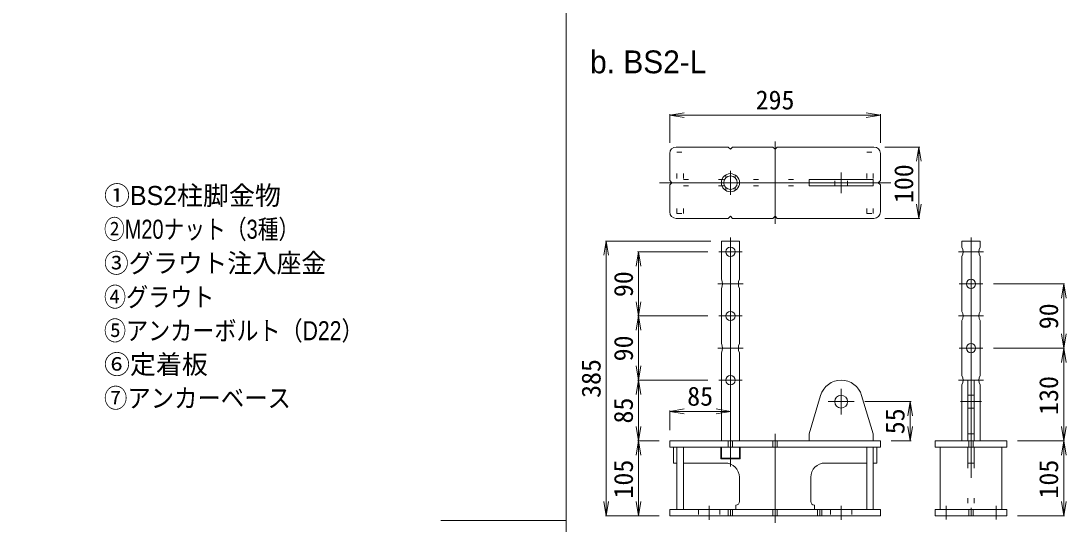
# Model space of a CAD drawing. Units: millimetres at full size. Extents: x -2994 to 2994, y -2281 to 2281.
# Drawn here: x -1975 to -511, y -58 to 647 of the extents above; entities that cross this region are included whole.
import ezdxf
from ezdxf.enums import TextEntityAlignment as Align

# ---------------------------------------------------------------- set-up
doc = ezdxf.new("R2010")
doc.units = ezdxf.units.MM
doc.header["$LTSCALE"] = 28.063
for name, pattern in [('CHAIN', [18.5, 12, -1.5, 3.5, -1.5]), ('DOTTED', [1.75, 0.25, -1.5]), ('LONG_DASHED_DOTTED', [15.25, 12, -1.5, 0.25, -1.5]), ('USER1', [50, 25, -25])]:
    doc.linetypes.add(name, pattern=pattern)
for name, color, linetype, lineweight in [('1-0_0', 4, 'Continuous', 9), ('1-3__0-6_DOT', 4, 'USER1', 9), ('1-6__0-A_00_WAKU', 5, 'Continuous', 20), ('1-A__4-0_', 2, 'Continuous', 15)]:
    doc.layers.add(name, color=color, linetype=linetype, lineweight=lineweight)
doc.styles.add('ＭＳ ゴシック', font='')
doc.styles.add('ＭＳ Ｐゴシック', font='')
doc.styles.get('ＭＳ ゴシック').set_extended_font_data('MS Gothic')
doc.styles.get('ＭＳ Ｐゴシック').set_extended_font_data('MS PGothic')

msp = doc.modelspace()

# ---------------------------------------------------------------- linework, layer by layer
at = {"layer": '1-0_0'}
for p, q in [((-1066.34, 515.41), (-1046.34, 518.74)), ((-1066.34, 476.6), (-1066.34, 516.66)), ((-1066.34, 515.41), (-1046.34, 512.07)), ((-1066.34, 515.41), (-771.34, 515.41)), ((-771.34, 515.41), (-791.34, 518.74)), ((-771.34, 515.41), (-791.34, 512.07)), ((-771.34, 476.6), (-771.34, 516.66)), ((-765.34, 470.6), (-716.32, 470.6)), ((-717.57, 470.6), (-720.9, 450.6)), ((-717.57, 470.6), (-714.24, 450.6)), ((-717.57, 370.6), (-717.57, 470.6)), ((-717.57, 370.6), (-720.9, 390.6)), ((-717.57, 370.6), (-714.24, 390.6)), ((-765.34, 370.6), (-716.32, 370.6)), ((-1155.33, 338.86), (-1158.66, 318.86)), ((-1009.04, 338.86), (-1156.58, 338.86)), ((-1155.33, 338.86), (-1151.99, 318.86)), ((-1155.33, -46.14), (-1155.33, 338.86)), ((-1110.12, 323.86), (-1113.45, 303.86)), ((-1012.84, 323.86), (-1111.37, 323.86)), ((-1110.12, 323.86), (-1106.79, 303.86)), ((-1110.12, 233.86), (-1110.12, 323.86)), ((-612.97, 278.86), (-513.4, 278.86)), ((-514.65, 278.86), (-517.98, 258.86)), ((-514.65, 278.86), (-511.31, 258.86)), ((-514.65, 188.86), (-514.65, 278.86)), ((-1110.12, 233.86), (-1113.45, 253.86)), ((-1110.12, 233.86), (-1106.79, 253.86)), ((-1110.12, 233.86), (-1113.45, 213.86)), ((-1012.84, 233.86), (-1111.37, 233.86)), ((-1012.84, 233.86), (-1111.37, 233.86)), ((-1110.12, 233.86), (-1106.79, 213.86)), ((-1110.12, 143.86), (-1110.12, 233.86)), ((-514.65, 188.86), (-517.98, 208.86)), ((-514.65, 188.86), (-511.31, 208.86)), ((-612.97, 188.86), (-513.4, 188.86)), ((-612.97, 188.86), (-513.4, 188.86)), ((-514.65, 188.86), (-517.98, 168.86)), ((-514.65, 188.86), (-511.31, 168.86)), ((-514.65, 58.86), (-514.65, 188.86)), ((-1110.12, 143.86), (-1113.45, 163.86)), ((-1110.12, 143.86), (-1106.79, 163.86)), ((-1110.12, 143.86), (-1113.45, 123.86)), ((-1012.84, 143.86), (-1111.37, 143.86)), ((-1012.84, 143.86), (-1111.37, 143.86)), ((-1110.12, 143.86), (-1106.79, 123.86)), ((-1110.12, 58.86), (-1110.12, 143.86)), ((-1066.34, 100.25), (-1046.34, 103.58)), ((-981.34, 100.25), (-1001.34, 103.58)), ((-793.18, 113.86), (-728.44, 113.86)), ((-729.69, 113.86), (-733.02, 93.86)), ((-729.69, 113.86), (-726.35, 93.86)), ((-729.69, 58.86), (-729.69, 113.86)), ((-1066.34, 73.86), (-1066.34, 101.5)), ((-1066.34, 100.25), (-1046.34, 96.91)), ((-1066.34, 100.25), (-981.34, 100.25)), ((-981.34, 100.25), (-1001.34, 96.91)), ((-981.34, 73.86), (-981.34, 101.5)), ((-1110.12, 58.86), (-1113.45, 78.86)), ((-1110.12, 58.86), (-1106.79, 78.86)), ((-729.69, 58.86), (-733.02, 78.86)), ((-729.69, 58.86), (-726.35, 78.86)), ((-514.65, 58.86), (-517.98, 78.86)), ((-514.65, 58.86), (-511.31, 78.86)), ((-1110.12, 58.86), (-1113.45, 38.86)), ((-1081.34, 58.86), (-1111.37, 58.86)), ((-1081.34, 58.86), (-1111.37, 58.86)), ((-1110.12, 58.86), (-1106.79, 38.86)), ((-1110.12, -46.14), (-1110.12, 58.86)), ((-756.34, 58.86), (-728.44, 58.86)), ((-579.47, 58.86), (-513.4, 58.86)), ((-579.47, 58.86), (-513.4, 58.86)), ((-514.65, 58.86), (-517.98, 38.86)), ((-514.65, 58.86), (-511.31, 38.86)), ((-514.65, -46.14), (-514.65, 58.86)), ((-1155.33, -46.14), (-1158.66, -26.14)), ((-1155.33, -46.14), (-1151.99, -26.14)), ((-1110.12, -46.14), (-1113.45, -26.14)), ((-1110.12, -46.14), (-1106.79, -26.14)), ((-514.65, -46.14), (-517.98, -26.14)), ((-514.65, -46.14), (-511.31, -26.14)), ((-1081.34, -46.14), (-1156.58, -46.14)), ((-1081.34, -46.14), (-1111.37, -46.14)), ((-579.47, -46.14), (-513.4, -46.14))]:
    msp.add_line(p, q, dxfattribs=at)
at = {"layer": '1-3__0-6_DOT'}
msp.add_line((-2790, -52.58), (-1211.37, -52.58), dxfattribs=at)
at = {"layer": '1-6__0-A_00_WAKU'}
msp.add_line((-1211.37, -1670), (-1211.37, 1655), dxfattribs=at)
at = {"layer": '1-A__4-0_'}
for p, q in [((-1057.34, 470.6), (-984.34, 470.6)), ((-984.34, 470.6), (-981.34, 467.6)), ((-981.34, 467.6), (-978.34, 470.6)), ((-978.34, 470.6), (-921.84, 470.6)), ((-915.84, 470.6), (-780.34, 470.6)), ((-1066.34, 423.6), (-1066.34, 461.6)), ((-771.34, 423.6), (-771.34, 461.6)), ((-987.84, 427.53), (-987.84, 431.51)), ((-974.84, 427.53), (-974.84, 431.51)), ((-871.34, 416.1), (-871.34, 425.1)), ((-1066.34, 423.6), (-1063.34, 420.6)), ((-1063.34, 420.6), (-1066.34, 417.6)), ((-1066.34, 379.6), (-1066.34, 417.6)), ((-987.84, 409.69), (-987.84, 413.67)), ((-974.84, 409.69), (-974.84, 413.67)), ((-871.34, 416.1), (-781.34, 416.1)), ((-771.34, 379.6), (-771.34, 417.6)), ((-1057.34, 370.6), (-984.34, 370.6)), ((-984.34, 370.6), (-981.34, 373.6)), ((-981.34, 373.6), (-978.34, 370.6)), ((-978.34, 370.6), (-921.84, 370.6)), ((-915.84, 370.6), (-780.34, 370.6)), ((-994.04, 338.86), (-968.64, 338.86)), ((-994.04, 285.36), (-994.04, 338.86)), ((-972.44, 338.86), (-994.04, 338.86)), ((-968.64, 285.36), (-968.64, 338.86)), ((-657.17, 330.36), (-657.17, 338.86)), ((-657.17, 338.86), (-631.77, 338.86)), ((-631.77, 330.36), (-631.77, 338.86)), ((-657.17, 240.36), (-657.17, 317.36)), ((-631.77, 240.36), (-631.77, 317.36)), ((-994.04, 195.36), (-994.04, 272.36)), ((-968.64, 195.36), (-968.64, 272.36)), ((-657.17, 150.36), (-657.17, 227.36)), ((-631.77, 150.36), (-631.77, 227.36)), ((-994.04, 58.86), (-994.04, 182.36)), ((-968.64, 58.86), (-968.64, 182.36)), ((-657.17, 58.86), (-657.17, 137.36)), ((-648.97, 143.86), (-639.97, 143.86)), ((-648.97, 143.86), (-648.97, 58.86)), ((-639.97, 143.86), (-639.97, 58.86)), ((-631.77, 58.86), (-631.77, 137.36)), ((-871.34, 68.86), (-855.04, 122.57)), ((-781.34, 68.86), (-797.63, 122.57)), ((-648.97, 122.86), (-639.97, 122.86)), ((-648.97, 104.86), (-639.97, 104.86)), ((-1066.34, 58.86), (-771.34, 58.86)), ((-1066.34, 58.86), (-1066.34, 49.86)), ((-984.34, 49.86), (-984.34, 58.86)), ((-981.34, 49.86), (-981.34, 58.86)), ((-978.34, 49.86), (-978.34, 58.86)), ((-921.84, 49.86), (-921.84, 58.86)), ((-918.84, 49.86), (-918.84, 58.86)), ((-915.84, 49.86), (-915.84, 58.86)), ((-871.34, 68.86), (-871.34, 58.86)), ((-781.34, 68.86), (-781.34, 58.86)), ((-771.34, 49.86), (-771.34, 58.86)), ((-694.47, 58.86), (-594.47, 58.86)), ((-694.47, 58.86), (-694.47, 49.86)), ((-648.97, 68.86), (-639.97, 68.86)), ((-647.47, 58.86), (-647.47, 49.86)), ((-644.47, 58.86), (-644.47, 49.86)), ((-641.47, 58.86), (-641.47, 49.86)), ((-594.47, 58.86), (-594.47, 49.86)), ((-1066.34, 49.86), (-771.34, 49.86)), ((-1061.34, 49.86), (-1061.34, 27.86)), ((-1056.34, 49.86), (-1056.34, -37.14)), ((-1047.34, 49.86), (-1047.34, -37.14)), ((-994.84, 33.86), (-994.84, 49.86)), ((-994.04, 34.86), (-994.04, 49.86)), ((-968.64, 34.86), (-968.64, 49.86)), ((-967.84, 33.86), (-967.84, 49.86)), ((-790.34, 49.86), (-790.34, -37.14)), ((-781.34, 49.86), (-781.34, -37.14)), ((-776.34, 49.86), (-776.34, 27.86)), ((-694.47, 49.86), (-594.47, 49.86)), ((-687.47, -37.14), (-687.47, 49.86)), ((-648.97, 49.86), (-648.97, 27.86)), ((-639.97, 49.86), (-639.97, 27.86)), ((-601.47, -37.14), (-601.47, 49.86)), ((-994.84, 33.86), (-967.84, 33.86)), ((-994.04, 34.86), (-968.64, 34.86)), ((-1056.34, 27.86), (-1061.34, 27.86)), ((-1047.34, 27.86), (-988.84, 27.86)), ((-790.34, 27.86), (-848.84, 27.86)), ((-781.34, 27.86), (-776.34, 27.86)), ((-648.97, 27.86), (-639.97, 27.86)), ((-968.84, 7.86), (-968.84, -26.14)), ((-868.84, 7.86), (-868.84, -26.14)), ((-1066.34, -37.14), (-771.34, -37.14)), ((-1066.34, -37.14), (-1066.34, -46.14)), ((-984.34, -46.14), (-984.34, -37.14)), ((-981.34, -46.14), (-981.34, -37.14)), ((-978.34, -46.14), (-978.34, -37.14)), ((-973.84, -31.14), (-973.84, -37.14)), ((-921.84, -46.14), (-921.84, -37.14)), ((-918.84, -46.14), (-918.84, -37.14)), ((-915.84, -46.14), (-915.84, -37.14)), ((-863.84, -31.14), (-863.84, -37.14)), ((-859.34, -46.14), (-859.34, -37.14)), ((-856.34, -46.14), (-856.34, -37.14)), ((-853.34, -46.14), (-853.34, -37.14)), ((-771.34, -37.14), (-771.34, -46.14)), ((-694.47, -37.14), (-594.47, -37.14)), ((-694.47, -37.14), (-694.47, -46.14)), ((-647.47, -37.14), (-647.47, -46.14)), ((-644.47, -37.14), (-644.47, -46.14)), ((-641.47, -37.14), (-641.47, -46.14)), ((-594.47, -37.14), (-594.47, -46.14)), ((-1066.34, -46.14), (-771.34, -46.14)), ((-694.47, -46.14), (-594.47, -46.14))]:
    msp.add_line(p, q, dxfattribs=at)
at = {"layer": '1-A__4-0_', "color": 4, "linetype": 'LONG_DASHED_DOTTED'}
for p, q in [((-918.84, 362.81), (-918.84, 478.39)), ((-981.34, 437.39), (-981.34, 403.81)), ((-826.34, 435.1), (-826.34, 406.1)), ((-1080.88, 420.6), (-756.79, 420.6)), ((-981.34, 22.86), (-981.34, 343.86)), ((-644.47, 343.86), (-644.47, -56.14)), ((-826.34, 132.02), (-826.34, 95.7)), ((-844.49, 113.86), (-808.18, 113.86)), ((-658.97, 113.86), (-629.97, 113.86)), ((-918.84, 68.86), (-918.84, -56.14)), ((-1011.34, -51.73), (-1011.34, -32.06)), ((-826.34, -32.06), (-826.34, -51.73)), ((-679.47, -32.14), (-679.47, -51.14)), ((-609.47, -32.14), (-609.47, -51.14))]:
    msp.add_line(p, q, dxfattribs=at)
at = {"layer": '1-A__4-0_', "linetype": 'DOTTED'}
for p, q in [((-1056.34, 463.6), (-1047.34, 463.6)), ((-1056.34, 377.6), (-1056.34, 463.6)), ((-790.34, 463.6), (-781.34, 463.6)), ((-790.34, 377.6), (-790.34, 463.6)), ((-781.34, 377.6), (-781.34, 463.6)), ((-1047.34, 425.1), (-790.34, 425.1)), ((-835.34, 416.1), (-835.34, 425.1)), ((-817.34, 416.1), (-817.34, 425.1)), ((-1047.34, 416.1), (-790.34, 416.1)), ((-790.34, 377.6), (-781.34, 377.6)), ((-648.97, 27.86), (-648.97, -37.14)), ((-639.97, 27.86), (-639.97, -37.14)), ((-1026.34, -37.14), (-1026.34, -46.14)), ((-996.34, -37.14), (-996.34, -46.14)), ((-841.34, -37.14), (-841.34, -46.14)), ((-811.34, -37.14), (-811.34, -46.14))]:
    msp.add_line(p, q, dxfattribs=at)
at = {"layer": '1-A__4-0_', "color": 4, "linetype": 'CHAIN'}
for p, q in [((-964.84, 323.86), (-997.84, 323.86)), ((-626.77, 323.86), (-662.17, 323.86)), ((-963.64, 278.86), (-999.04, 278.86)), ((-627.97, 278.86), (-660.97, 278.86)), ((-964.84, 233.86), (-997.84, 233.86)), ((-626.77, 233.86), (-662.17, 233.86)), ((-963.64, 188.86), (-999.04, 188.86)), ((-627.97, 188.86), (-660.97, 188.86)), ((-964.84, 143.86), (-997.84, 143.86)), ((-626.77, 143.86), (-662.17, 143.86))]:
    msp.add_line(p, q, dxfattribs=at)
at = {"layer": '1-A__4-0_'}
for points in [[(-915.84, 470.6), (-918.84, 467.6), (-921.84, 470.6)], [(-871.34, 425.1), (-781.34, 425.1), (-781.34, 416.1)], [(-771.34, 423.6), (-774.34, 420.6), (-771.34, 417.6)], [(-915.84, 370.6), (-918.84, 373.6), (-921.84, 370.6)]]:
    msp.add_lwpolyline(points, dxfattribs=at)
at = {"layer": '1-A__4-0_', "linetype": 'DOTTED'}
msp.add_lwpolyline([(-1056.34, 377.6), (-1047.34, 377.6), (-1047.34, 463.6)], dxfattribs=at)
at = {"layer": '1-A__4-0_'}
for centre, radius in [((-981.34, 420.6), 12.7), ((-981.34, 420.6), 9.5), ((-981.34, 323.86), 6.5), ((-644.47, 278.86), 6.5), ((-981.34, 233.86), 6.5), ((-644.47, 188.86), 6.5), ((-981.34, 143.86), 6.5), ((-826.34, 113.86), 9), ((-826.34, 113.86), 9)]:
    msp.add_circle(centre, radius, dxfattribs=at)
for centre, radius, start, end in [((-1057.34, 461.6), 9, 90, 180), ((-780.34, 461.6), 9, 0, 90), ((-1057.34, 379.6), 9, 180, 270), ((-780.34, 379.6), 9, 270, 0), ((-669.03, 323.86), 13.53, 331.29355, 28.70645), ((-619.9, 323.86), 13.53, 151.29355, 208.70645), ((-1005.9, 278.86), 13.53, 331.29355, 28.70645), ((-956.77, 278.86), 13.53, 151.29355, 208.70645), ((-669.03, 233.86), 13.53, 331.29355, 28.70645), ((-619.9, 233.86), 13.53, 151.29355, 208.70645), ((-1005.9, 188.86), 13.53, 331.29355, 28.70645), ((-956.77, 188.86), 13.53, 151.29355, 208.70645), ((-669.03, 143.86), 13.53, 331.29355, 28.70645), ((-619.9, 143.86), 13.53, 151.29355, 208.70645), ((-826.34, 113.86), 30, 16.87449, 163.12551), ((-988.84, 7.86), 20, 0, 90), ((-848.84, 7.86), 20, 90, 180), ((-973.84, -26.14), 5, 270, 0), ((-863.84, -26.14), 5, 180, 270)]:
    msp.add_arc(centre, radius, start, end, dxfattribs=at)

# ---------------------------------------------------------------- texts
at = {"layer": '1-0_0', "color": 7, "style": 'ＭＳ Ｐゴシック'}
for s, height, p in [('b. BS2-L', 31.99, (-1177.94, 564.34)), ('①BS2柱脚金物', 26.66, (-1858.68, 381.32)), ('⑥定着板', 26.66, (-1858.68, 144.72))]:
    msp.add_text(s, height=height, dxfattribs=at).set_placement(p, align=Align.BOTTOM_LEFT)
at = {"layer": '1-0_0', "style": 'ＭＳ ゴシック'}
for s, p in [('295', (-946.11, 515.29)), ('85', (-1041.94, 100.13))]:
    msp.add_text(s, height=26.66, dxfattribs=at).set_placement(p, align=Align.BOTTOM_LEFT)
for s, p in [('100', (-717.39, 392.05)), ('90', (-1109.93, 260.32)), ('90', (-514.46, 215.32)), ('90', (-1109.93, 170.32)), ('385', (-1155.21, 119.09)), ('130', (-514.46, 95.31)), ('85', (-1110.01, 83.25)), ('55', (-729.57, 68.18)), ('105', (-1109.93, -21.9)), ('105', (-514.46, -21.9))]:
    msp.add_text(s, height=26.66, rotation=90, dxfattribs=at).set_placement(p, align=Align.BOTTOM_LEFT)
at = {"layer": '1-0_0', "color": 7, "style": 'ＭＳ Ｐゴシック'}
for s, width, p in [('②M20ナット（3種）', 0.8, (-1858.68, 334.11)), ('③グラウト注入座金', 0.95, (-1858.68, 286.62)), ('④グラウト', 0.85, (-1858.68, 239.13)), ('⑤アンカーボルト（D22）', 0.85, (-1858.68, 191.92)), ('⑦アンカーベース', 0.9, (-1858.68, 97.51))]:
    msp.add_text(s, height=26.66, dxfattribs=dict(at, width=width)).set_placement(p, align=Align.BOTTOM_LEFT)

doc.saveas('drawing.dxf')
